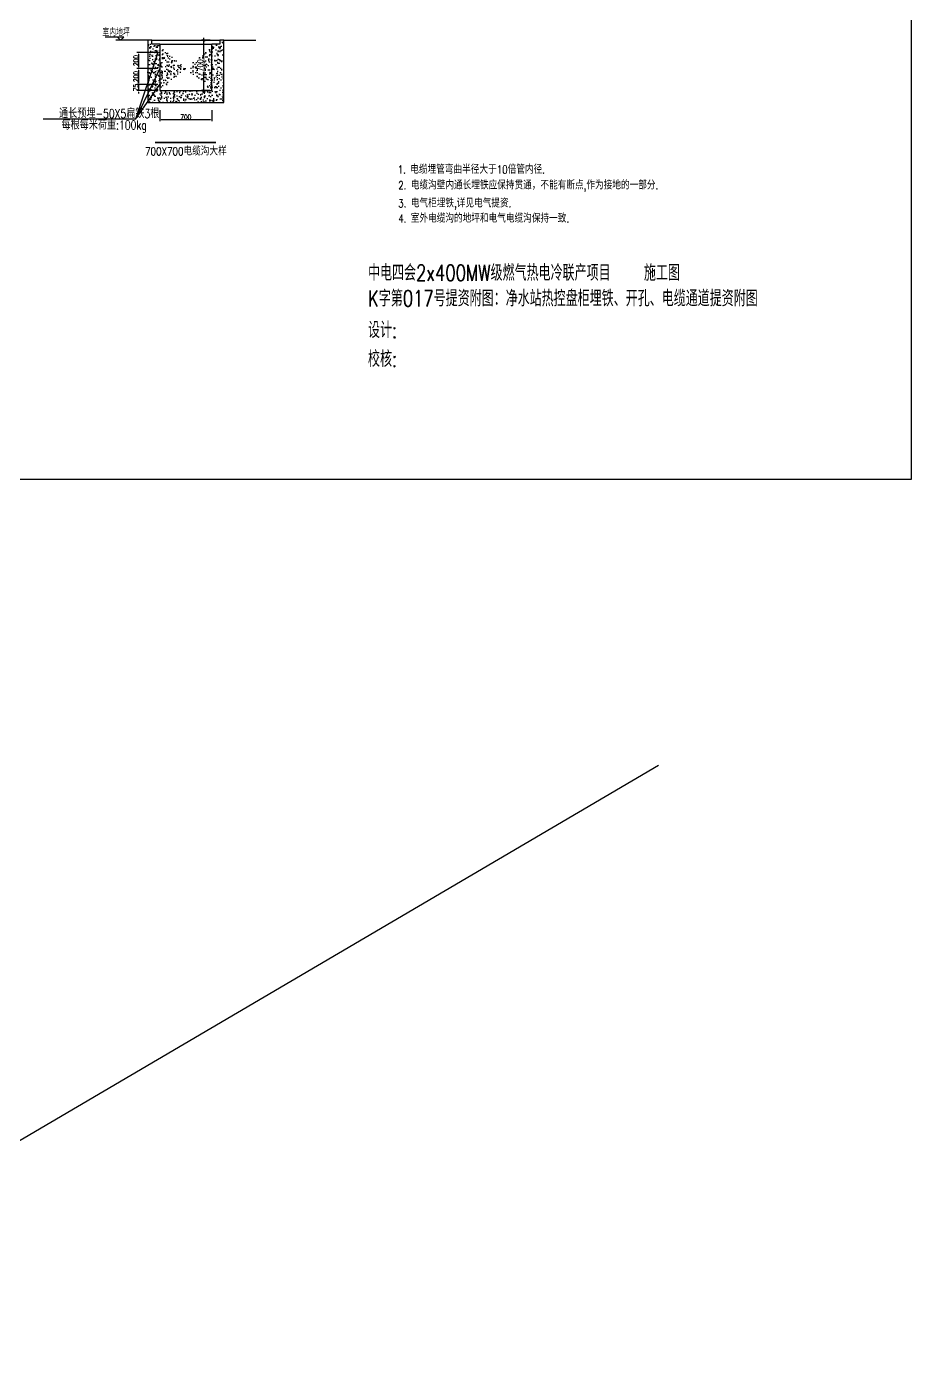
# Model space of a CAD drawing. Header units: millimetres. Extents: x -437359 to 106527, y -82378 to 117612.
# Drawn here: x -71978 to -16699, y -82378 to 1020 of the extents above; entities that cross this region are included whole.
import ezdxf
from ezdxf.enums import TextEntityAlignment as Align

# ---------------------------------------------------------------- set-up
doc = ezdxf.new("R2010")
doc.units = ezdxf.units.MM
doc.linetypes.add('DASHED', pattern=[0.75, 0.5, -0.25])
doc.layers.get('0').update_dxf_attribs({"color": 8})
doc.layers.get('Defpoints').update_dxf_attribs({"color": 8})
for name, color, linetype in [('5', 8, 'Continuous'), ('标注', 8, 'Continuous'), ('电气1', 8, 'Continuous'), ('电气标注', 8, 'Continuous')]:
    doc.layers.add(name, color=color, linetype=linetype)
doc.layers.add('电缆通道', color=8, linetype='Continuous', lineweight=30)
doc.styles.add('HZ', font='geditxt.shx', dxfattribs={"width": 0.8, "bigfont": 'hzfs_1.shx'})
doc.styles.get("Standard").update_dxf_attribs({"font": 'geditxt.shx', "bigfont": 'hzfs_1.shx'})
doc.styles.add('统一字体', font='geditxt.shx', dxfattribs={"width": 0.75, "bigfont": 'hzfs_1.shx'})
doc.dimstyles.new('LXM50', dxfattribs={"dimscale": 0.5, "dimtxt": 350, "dimasz": 180, "dimexe": 200, "dimexo": 250, "dimgap": 15, "dimtad": 1, "dimdec": 0, "dimzin": 0, "dimdsep": 46, "dimtxsty": 'HZ', "dimcen": 0.15, "dimclrd": 256, "dimclre": 256, "dimclrt": 256, "dimadec": 0, "dimazin": 0, "dimtfac": 1, "dimtdec": 0, "dimtix": 1, "dimtmove": 2, "dimatfit": 2, "dimfxl": 0, "dimtolj": 1, "dimtzin": 0, "dimarcsym": 0})
doc.dimstyles.new('yk1.50', dxfattribs={"dimtxt": 350, "dimasz": 150, "dimexe": 150, "dimexo": 100, "dimgap": 50, "dimtad": 1, "dimdec": 0, "dimdsep": 46, "dimtxsty": 'HZ', "dimblk": 'ARCHTICK', "dimcen": 2.5, "dimdle": 150, "dimclrd": 256, "dimclre": 256, "dimclrt": 256, "dimadec": 0, "dimazin": 0, "dimtfac": 1, "dimtdec": 0, "dimtmove": 1, "dimatfit": 3, "dimfxl": 0, "dimlwd": -1, "dimlwe": -1, "dimarcsym": 0})

# ---------------------------------------------------------------- blocks, each defined once
blk = doc.blocks.new('LS')
at = {"color": 0, "linetype": 'DASHED', "ltscale": 20, "const_width": 1.92}
for points in [[(21420, 17257), (21399, 17261), (21402, 17270), (21474, 17264), (21474, 17243)], [(21420, 17228), (21399, 17225), (21402, 17216), (21474, 17221), (21474, 17243)]]:
    blk.add_lwpolyline(points, dxfattribs=at)
blk = doc.blocks.new('*D447')
at = {"layer": 'Defpoints', "color": 0, "transparency": 16777216}
for p in [(-63660, -4061), (-60410, -4061), (-60410, -4784)]:
    blk.add_point(p, dxfattribs=at)
at = {"layer": '标注', "lineweight": -2, "transparency": 16777216}
for p, q in [((-63660, -4186), (-63660, -4884)), ((-63570, -4784), (-60500, -4784)), ((-60410, -4186), (-60410, -4884))]:
    blk.add_line(p, q, dxfattribs=at)
at = {"layer": '标注', "transparency": 16777216}
for points in [[(-63570, -4769), (-63570, -4799), (-63660, -4784)], [(-60500, -4769), (-60500, -4799), (-60410, -4784)]]:
    blk.add_solid(points, dxfattribs=at)
at = {"layer": '标注', "transparency": 16777216, "insert": (-62035, -4626), "char_height": 300, "attachment_point": 5, "style": 'HZ'}
blk.add_mtext('\\A1;700', dxfattribs=at)
blk = doc.blocks.new('*D448')
at = {"layer": 'Defpoints', "color": 0, "transparency": 16777216}
for p in [(-63660, -1598), (-64997, -2598), (-63660, -2598)]:
    blk.add_point(p, dxfattribs=at)
at = {"layer": '标注', "lineweight": -2, "transparency": 16777216}
for p, q in [((-63785, -1598), (-65097, -1598)), ((-64997, -1688), (-64997, -2508)), ((-63785, -2598), (-65097, -2598))]:
    blk.add_line(p, q, dxfattribs=at)
at = {"layer": '标注', "transparency": 16777216}
for points in [[(-65012, -1688), (-64982, -1688), (-64997, -1598)], [(-65012, -2508), (-64982, -2508), (-64997, -2598)]]:
    blk.add_solid(points, dxfattribs=at)
at = {"layer": '标注', "transparency": 16777216, "insert": (-65154, -2098), "char_height": 300, "attachment_point": 5, "rotation": 90, "style": 'HZ'}
blk.add_mtext('\\A1;200', dxfattribs=at)
blk = doc.blocks.new('*D449')
at = {"layer": 'Defpoints', "color": 0, "transparency": 16777216}
for p in [(-64997, -2973), (-63660, -2598), (-63660, -2973)]:
    blk.add_point(p, dxfattribs=at)
at = {"layer": '标注', "lineweight": -2, "transparency": 16777216}
for p, q in [((-64997, -2508), (-64997, -2418)), ((-63785, -2598), (-65097, -2598)), ((-63785, -2973), (-65097, -2973)), ((-64997, -2598), (-64997, -2973)), ((-64997, -3063), (-64997, -3153))]:
    blk.add_line(p, q, dxfattribs=at)
at = {"layer": '标注', "transparency": 16777216}
for points in [[(-65012, -2508), (-64982, -2508), (-64997, -2598)], [(-65012, -3063), (-64982, -3063), (-64997, -2973)]]:
    blk.add_solid(points, dxfattribs=at)
at = {"layer": '标注', "transparency": 16777216, "insert": (-65154, -2785), "char_height": 300, "attachment_point": 5, "rotation": 90, "style": 'HZ'}
blk.add_mtext('\\A1;75', dxfattribs=at)
blk = doc.blocks.new('*D478')
at = {"layer": 'Defpoints', "color": 0, "transparency": 16777216}
for p in [(-63660, -598), (-64997, -1598), (-63660, -1598)]:
    blk.add_point(p, dxfattribs=at)
at = {"layer": '标注', "lineweight": -2, "transparency": 16777216}
for p, q in [((-63785, -598), (-65097, -598)), ((-64997, -688), (-64997, -1508)), ((-63785, -1598), (-65097, -1598))]:
    blk.add_line(p, q, dxfattribs=at)
at = {"layer": '标注', "transparency": 16777216}
for points in [[(-65012, -688), (-64982, -688), (-64997, -598)], [(-65012, -1508), (-64982, -1508), (-64997, -1598)]]:
    blk.add_solid(points, dxfattribs=at)
at = {"layer": '标注', "transparency": 16777216, "insert": (-65154, -1098), "char_height": 300, "attachment_point": 5, "rotation": 90, "style": 'HZ'}
blk.add_mtext('\\A1;200', dxfattribs=at)
blk = doc.blocks.new('_ArchTick')
at = {"color": 0, "linetype": 'ByBlock', "const_width": 0.4}
blk.add_lwpolyline([(-0.5, -0.5), (0.5, 0.5)], dxfattribs=at)
blk = doc.blocks.new('*D506')
at = {"layer": 'Defpoints', "color": 0, "transparency": 16777216}
for p in [(-60901, 177), (-60410, 177), (-60410, -2973)]:
    blk.add_point(p, dxfattribs=at)
at = {"layer": '电缆通道', "transparency": 16777216}
for p, q in [((-60510, 177), (-61051, 177)), ((-60901, -3123), (-60901, 327)), ((-60510, -2973), (-61051, -2973))]:
    blk.add_line(p, q, dxfattribs=at)
at = {"layer": '电缆通道', "transparency": 16777216, "xscale": 150, "yscale": 150, "zscale": 150}
for p, rotation in [((-60901, 177), 90), ((-60901, -2973), 270)]:
    blk.add_blockref('_ArchTick', p, dxfattribs=dict(at, rotation=rotation))
at = {"layer": '电缆通道', "transparency": 16777216, "insert": (-61126, -1398), "char_height": 350, "attachment_point": 5, "rotation": 90, "style": 'HZ', "bg_fill": 3, "box_fill_scale": 1.1, "bg_fill_color": 256, "bg_fill_true_color": 13158600, "bg_fill_transparency": 0}
blk.add_mtext('700', dxfattribs=at)

msp = doc.modelspace()

# ---------------------------------------------------------------- hatches: boundary and pattern name
at = {"layer": '电气标注', "ltscale": 0.35}
h = msp.add_hatch(dxfattribs=at)
h.set_pattern_fill('AR-CONC', color=256, scale=3, style=0)
h.set_pattern_definition([(50, (11674.93, -368836.05), (546.554, -47.81726), [57.15, -628.65]), (355, (11674.93, -368836.05), (-105.7285, 573.1699), [45.72, -502.92]), (100.451, (11720.5, -368840.03), (440.8275, 525.3501), [48.57, -534.27]), (46.1842, (11674.9, -368683.65), (813.2371, -126.127), [85.725, -942.975]), (96.6356, (11742.7, -368694.16), (712.2127, 742.2767), [72.855, -801.405]), (351.184, (11674.9, -368683.65), (712.2138, 742.2754), [68.58, -754.38]), (21, (11751.13, -368721.75), (454.84464, -306.79656), [57.15, -628.65]), (326, (11751.13, -368721.75), (185.4061, 552.5639), [45.72, -502.92]), (71.4514, (11789.03, -368747.3), (640.2495, 245.7686), [48.57, -534.27]), (37.5, (11674.93, -368836.05), (9.26581, 253.66512), [0, -496.824, 0, -510.54, 0, -504.825]), (7.5, (11674.93, -368836.05), (200.45899, 300.54172), [0, -291.084, 0, -485.394, 0, -192.405]), (327.5, (11505, -368836.05), (406.77179, -17.18623), [0, -190.5, 0, -594.36, 0, -788.67]), (317.5, (11428.8, -368836.05), (444.38754, 76.27947), [0, -247.65, 0, -394.716, 0, -560.07])])
edge = h.paths.add_edge_path()
edge.add_line((-64409.8, 27.3), (-64409.8, -3722.7))
edge.add_line((-64409.8, -3722.7), (-59659.8, -3722.7))
edge.add_line((-59659.8, -3722.7), (-59659.8, 27.3))
edge.add_line((-59659.8, 177.3), (-59909.8, 177.3))
edge.add_line((-59909.8, 177.3), (-59909.8, -72.7))
edge.add_line((-59909.8, -72.7), (-60409.8, -72.7))
edge.add_line((-60409.8, -2972.7), (-60409.8, -222.7))
edge.add_line((-63659.8, -2972.7), (-60409.8, -2972.7))
edge.add_line((-63659.8, -222.7), (-63659.8, -2972.7))
edge.add_line((-63659.8, -72.7), (-64159.8, -72.7))
edge.add_line((-64159.8, -72.7), (-64159.8, 177.3))
edge.add_line((-64159.8, 177.3), (-64409.8, 177.3))

# ---------------------------------------------------------------- linework, layer by layer
for p, q in [((-65916.5, 369.3), (-67068.5, 369.3)), ((-66108.5, 177.3), (-66300.5, 369.3)), ((-66108.5, 177.3), (-65916.5, 369.3)), ((-63659.8, -1597.7), (-65188.5, -4756.7)), ((-65188.5, -4756.7), (-63659.8, -2597.7)), ((-65188.5, -4756.7), (-70945.4, -4756.7))]:
    msp.add_line(p, q)
at = {"ltscale": 20}
for p, q in [((-64409.8, 177.3), (-66409.8, 177.3)), ((-64409.8, 177.3), (-65409.8, 177.3)), ((-64159.8, 177.3), (-64409.8, 177.3)), ((-64409.8, 177.3), (-64409.8, -3722.7)), ((-64159.8, -72.7), (-64159.8, 177.3)), ((-64159.8, 177.3), (-59909.8, 177.3)), ((-59909.8, 177.3), (-59909.8, -72.7)), ((-59659.8, 177.3), (-59909.8, 177.3)), ((-59659.8, -3722.7), (-59659.8, 177.3)), ((-59659.8, 177.3), (-57659.8, 177.3)), ((-63659.8, -72.7), (-64159.8, -72.7)), ((-63659.8, -72.7), (-63659.8, -2972.7)), ((-63659.8, -72.7), (-60409.8, -72.7)), ((-60409.8, -2972.7), (-60409.8, -72.7)), ((-59909.8, -72.7), (-60409.8, -72.7)), ((-63659.8, -2972.7), (-60409.8, -2972.7)), ((-64409.8, -3722.7), (-59659.8, -3722.7))]:
    msp.add_line(p, q, dxfattribs=at)
at = {"layer": '电气1', "const_width": 105}
msp.add_lwpolyline([(-63956.5, -6221.4), (-60141.4, -6221.4)], dxfattribs=at)
at = {"layer": '电缆通道'}
for p, q in [((-63784.8, -597.7), (-65188.5, -4756.7)), ((-95902.9, -82377.9), (-32493.5, -45119.2))]:
    msp.add_line(p, q, dxfattribs=at)

# ---------------------------------------------------------------- block references
at = {"xscale": 5, "yscale": 5, "zscale": 5}
for p in [(-171031.1, -86811.4), (-171031.1, -87811.4), (-171031.1, -88811.4)]:
    msp.add_blockref('LS', p, dxfattribs=at)

# ---------------------------------------------------------------- texts
at = {"style": 'HZ', "width": 0.7}
msp.add_text('室内地坪', height=450, dxfattribs=at).set_placement((-67246.2, 432.4))
at = {"width": 0.75}
for s, p in [('通长预埋-50X5扁铁3根', (-69953.3, -4689.8)), ('每根每米荷重:100kg', (-69805.9, -5401.6))]:
    msp.add_text(s, height=562.5, dxfattribs=at).set_placement(p)
at = {"layer": '5', "style": '统一字体', "width": 0.8}
for s, p in [('1. 电缆埋管弯曲半径大于10倍管内径.', (-48796.5, -8160.6)), ('2. 电缆沟壁内通长埋铁应保持贯通，不能有断点,作为接地的一部分.', (-48763.1, -9141.7)), ('3. 电气柜埋铁,详见电气提资.', (-48763.1, -10270.1)), ('4. 室外电缆沟的地坪和电气电缆沟保持一致.', (-48763.1, -11216.7))]:
    msp.add_text(s, height=500, dxfattribs=at).set_placement(p)
at = {"layer": '电气1', "style": '统一字体', "width": 0.8}
msp.add_text('700X700电缆沟大样', height=500, rotation=0.000034, dxfattribs=at).set_placement((-62030.4, -7019.3), align=Align.CENTER)
at = {"layer": '电气标注', "style": 'HZ', "width": 0.75}
for s, p in [('中电四会2x400MW级燃气热电冷联产项目   施工图 ', (-50649, -14857.8, 0)), ('K字第017号提资附图：净水站热控盘柜埋铁、开孔、电缆通道提资附图', (-50649, -16456.3, 0)), ('设计:', (-50649, -18435.2, 0)), ('校核:', (-50649, -20240.8, 0))]:
    msp.add_text(s, height=1000, dxfattribs=at).set_placement(p)

# ---------------------------------------------------------------- dimensions: what is measured, and where the dimension line sits
at = {"layer": '标注'}
for base, p1, p2, picture, middle in [((-64996.9, -1597.7), (-63659.8, -597.7), (-63659.8, -1597.7), '*D478', (-65154.4, -1097.7)), ((-64996.9, -2597.7), (-63659.8, -1597.7), (-63659.8, -2597.7), '*D448', (-65154.4, -2097.7)), ((-64996.9, -2972.7), (-63659.8, -2597.7), (-63659.8, -2972.7), '*D449', (-65154.4, -2785.2))]:
    dim = msp.add_linear_dim(base=base, p1=p1, p2=p2, angle=90, dimstyle='LXM50', override={"dimtxt": 600, "dimlfac": 0.2}, dxfattribs=at)
    dim.commit()
    dim.dimension.update_dxf_attribs({"geometry": picture, "text_midpoint": middle})
dim = msp.add_linear_dim(base=(-60409.8, -4783.6), p1=(-63659.8, -4060.5), p2=(-60409.8, -4060.5), text='700', dimstyle='LXM50', override={"dimtxt": 600, "dimlfac": 0.2}, dxfattribs=at)
dim.commit()
dim.dimension.update_dxf_attribs({"geometry": '*D447', "text_midpoint": (-62034.8, -4626.1)})

# ---------------------------------------------------------------- next in the draw order: dimensions: what is measured, and where the dimension line sits
at = {"layer": '电缆通道'}
dim = msp.add_linear_dim(base=(-60900.8, 177.3), p1=(-60409.8, -2972.7), p2=(-60409.8, 177.3), angle=90, text='700', dimstyle='yk1.50', override={"dimfxl": 600, "dimfxlon": 1, "dimtfill": 1, "dimarcsym": 1}, dxfattribs=at)
dim.commit()
dim.dimension.update_dxf_attribs({"geometry": '*D506', "text_midpoint": (-61125.8, -1397.7)})

# ---------------------------------------------------------------- next in the draw order: linework, layer by layer
msp.add_lwpolyline([(-119971.3, 104416.5), (-16699, 104416.5), (-16699, -27272.4), (-119971.3, -27272.4)], close=True, dxfattribs=at)

doc.saveas('drawing.dxf')
